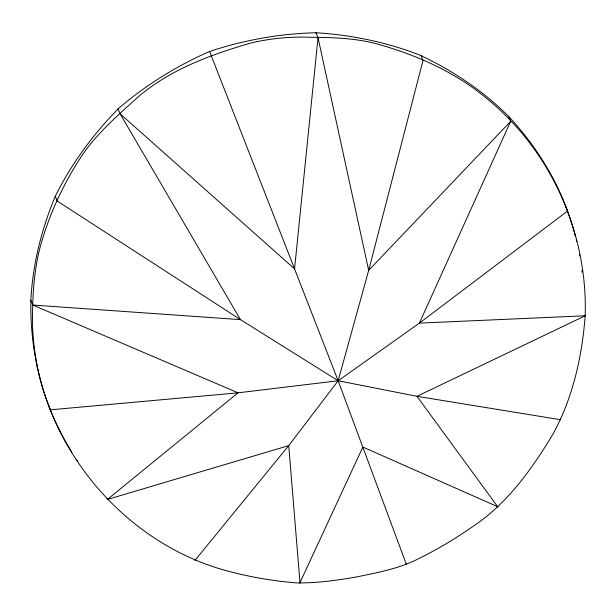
<?xml version="1.0" encoding="UTF-8"?>
<svg xmlns="http://www.w3.org/2000/svg" width="616" height="616" viewBox="0 0 616 616"><rect width="100%" height="100%" fill="white"/><g stroke="black" fill="none" stroke-linecap="round" stroke-linejoin="round"><path stroke-width="0.92" d="M36.513 363.786A185.724 112.659 88.7 0 0 48.433 404.974L50.42 409.825L238.038 392.831L338.153 380.765L416.97 396.311L585.185 315.792C587.795 232.948 550.858 150.242 486.217 98.075C454.416 71.502 415.477 54.531 375.798 43.613C354.724 38.13 332.894 37.461 311.265 37.306C291.114 36.475 270.84 38.315 251.205 42.943C211.08 54.516 170.44 69.323 138.223 96.843C117.671 115.585 96.127 133.903 80.711 157.388C62.847 185.054 48.741 215.485 40.086 247.293C33.942 270.932 32.571 295.457 32.479 319.789C33.264 435.712 119.204 544.167 231.554 572.048C252.806 577.569 274.559 581.127 296.442 582.882C316.2 583.252 335.943 580.457 355.409 577.177C376.776 572.718 398.806 568.876 418.38 558.789C436.498 549.872 453.946 539.601 470.516 528.058C506.036 505.259 531.254 470.185 552.691 434.542C572.772 398.375 582.035 356.803 585.185 315.792L584.931 315.184M316.008 32.856L318.01 37.684L294.564 268.899L338.153 380.765L406.383 564.441L406.129 563.84M508.654 116.532L510.656 121.367L419.388 323.123L338.153 380.765L288.735 445.607L195.01 560.329L194.764 559.728M299.884 582.844L362.855 447.054L497.805 506.768M510.656 121.367L368.684 270.347L338.153 380.765L240.448 319.635L57.303 201.085L55.301 196.25A185.724 95.981 -50.8 0 1 77.4 158.428L83.714 149.449A184.276 95.226 -50.8 0 1 118.103 108.955L120.089 113.767L240.448 319.635L32.84 305.043L30.838 300.208M106.991 498.56L107.361 499.468L238.038 392.831L32.84 305.043M107.361 499.468L288.735 445.607L300.015 583.144M585.185 315.792L419.388 323.123L567.606 211.011L565.603 206.175M120.089 113.767L294.564 268.899L209.64 51.559M497.928 507.068L416.97 396.311L560.714 419.75L560.468 419.15M71.772 452.044L70.994 450.789M70.224 449.526L70.478 449.95M69.97 449.11L69.454 448.263M68.954 447.416L69.208 447.84M68.699 446.993L68.199 446.146M318.01 37.684L368.684 270.347L423.015 60.507L421.005 55.671A184.561 103.657 28.5 0 1 508.747 116.501M36.537 363.771L34.596 353.13A184.276 111.781 88.7 0 1 30.862 300.208A184.222 102.31 -70.8 0 1 38.662 246.731L40.648 239.054A185.724 103.141 -70.8 0 1 55.317 196.258M67.929 445.738A185.724 123.069 67.2 0 1 48.433 404.982M77.839 461.338A184.222 122.068 67.2 0 1 76.985 460.09M118.01 108.901A184.561 91.668 -31 0 1 209.632 51.482A184.561 91.938 -11.3 0 1 316.039 32.779M315.993 32.771A184.561 96.15 8.4 0 1 421.075 55.609M508.716 116.463A184.561 113.313 49.1 0 1 565.704 206.183A184.561 123.662 70.7 0 1 575.375 236.39M576.222 239.778A184.561 123.662 70.7 0 1 576.63 241.48M579.325 254.239A184.561 123.662 70.7 0 1 579.633 255.94M581.835 270.67A184.561 123.662 70.7 0 1 582.02 272.28"/></g></svg>
